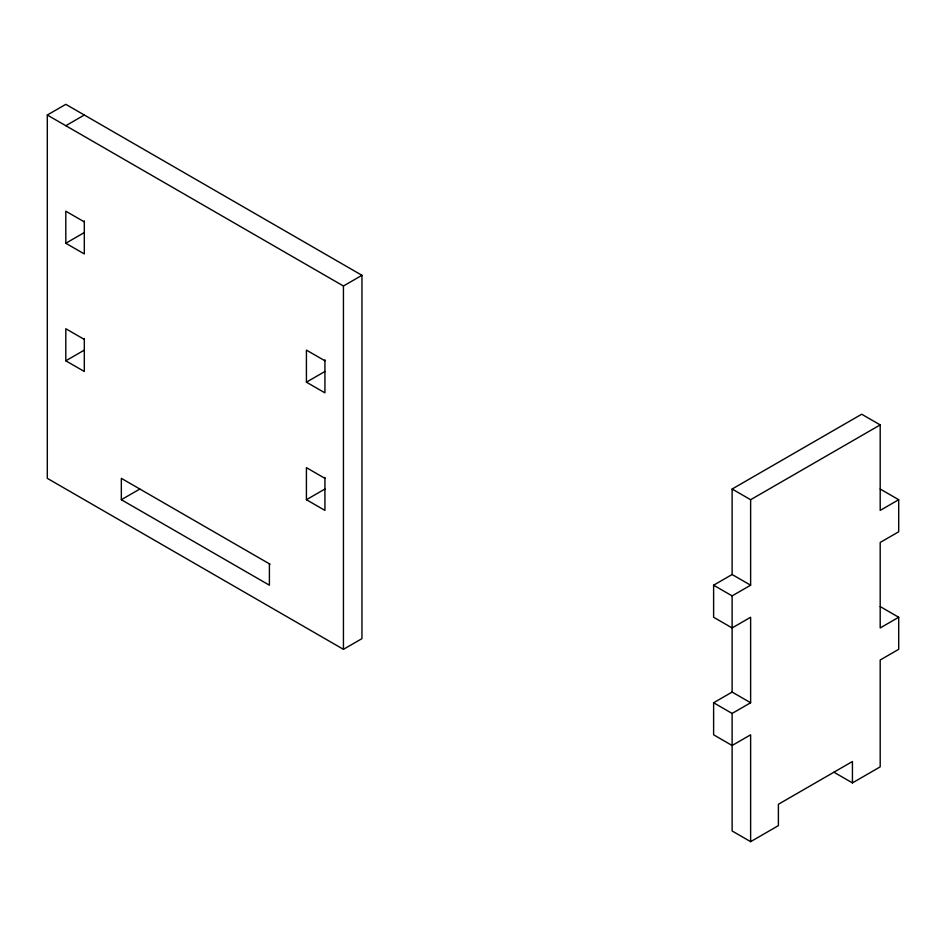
<?xml version="1.0" encoding="UTF-8"?>
<svg xmlns="http://www.w3.org/2000/svg" width="946" height="946" viewBox="0 0 946 946"><rect width="100%" height="100%" fill="white"/><g stroke="black" fill="none" stroke-linecap="round" stroke-linejoin="round"><path stroke-width="1.42" d="M47.3 115.022L65.806 104.332L361.951 275.31L361.951 638.633L343.433 649.323L47.3 478.345L47.3 115.022L343.433 285.999L361.951 275.31M65.806 125.712L84.312 115.022M84.312 221.884L65.806 211.195L65.806 243.252L84.312 232.562M84.312 339.425L65.806 328.735L65.806 360.804L84.312 350.115M324.927 360.793L306.421 350.115L306.421 382.172L324.927 371.482M270.048 564.206L121.336 478.345L121.336 499.713L139.842 489.035M324.927 478.345L306.421 467.655L306.421 499.713L324.927 489.035M732.121 713.438L732.121 830.978L750.627 841.668L750.627 734.806L732.121 745.495L713.615 734.806L713.615 702.748L732.121 713.438L750.627 702.748L750.627 617.253L732.121 627.943L713.615 617.253L713.615 585.196L732.121 574.518L732.121 489.023L861.688 414.23L880.194 424.908L880.194 510.402L898.7 499.713L898.7 531.77L880.194 542.46L880.194 627.943L898.7 617.265L898.7 649.323L880.194 660.001L880.194 766.863L852.429 782.898L833.923 772.208M732.121 489.023L750.627 499.713L880.194 424.908M713.615 585.196L732.121 595.885L750.627 585.196L750.627 499.713M713.615 702.748L732.121 692.058L750.627 702.748M750.627 841.668L778.392 825.633L778.392 804.266L852.429 761.518L852.429 782.898M880.194 489.023L898.7 499.713M880.194 606.575L898.7 617.265M732.121 574.518L750.627 585.196M65.806 243.252L84.312 253.942L84.312 220.915M306.421 382.172L324.927 392.85L324.927 359.823M65.806 360.804L84.312 371.482L84.312 338.455M306.421 499.713L324.927 510.402L324.927 477.375M121.336 499.713L269.409 585.207L269.409 563.828M732.121 595.885L732.121 692.058M343.433 285.999L343.433 649.323"/></g></svg>
